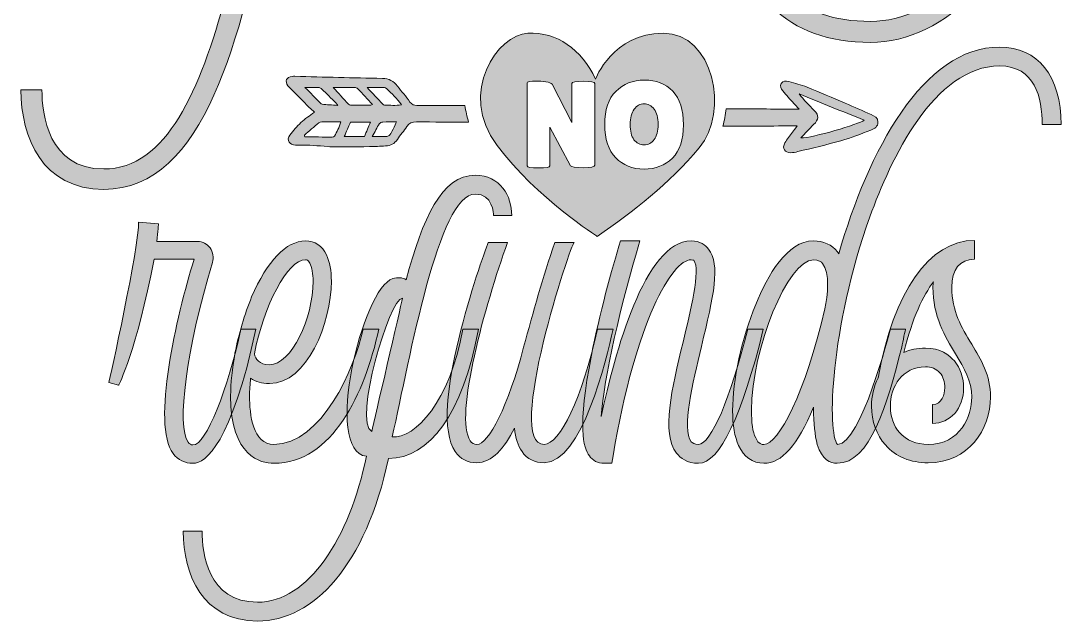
# Model space of a CAD drawing. Header units: inches. Extents: x 146 to 939, y -958 to -114.
# Drawn here: x 146 to 939, y -958 to -503 of the extents above; entities that cross this region are included whole.
import ezdxf

# ---------------------------------------------------------------- set-up
doc = ezdxf.new("R2010")
doc.units = ezdxf.units.IN
doc.header["$MEASUREMENT"] = 0
doc.layers.add('Layer 1', color=7, linetype='Continuous')

# ---------------------------------------------------------------- blocks, each defined once
blk = doc.blocks.new('block 3')
at = {"layer": 'Layer 1', "true_color": 0xfd2b7b}
h = blk.add_hatch(color=230, dxfattribs=at)
h.dxf.hatch_style = 2
edge = h.paths.add_edge_path()
edge.add_spline(control_points=[(715.32, -493.1), (700.31, -477.63), (692.58, -456.26), (692.58, -431.25), (692.58, -373.49), (737.6, -308.92), (798.09, -308.92), (819.46, -308.92), (837.2, -315.74), (849.02, -328.93), (859.48, -340.75), (864.94, -356.21), (864.94, -374.86), (864.94, -418.52), (831.28, -465.81), (780.81, -465.81), (780.81, -465.81), (780.81, -449.9), (780.81, -449.9), (821.74, -449.9), (849.02, -411.24), (849.02, -374.86), (849.02, -360.31), (844.93, -348.03), (837.2, -339.39), (828.1, -329.84), (814.91, -324.83), (798.09, -324.83), (746.7, -324.83), (708.5, -381.22), (708.5, -431.25), (708.5, -445.8), (711.68, -466.26), (726.69, -481.73), (740.79, -496.28), (761.71, -503.56), (789.45, -503.56), (838.11, -503.56), (890.4, -454.9), (890.4, -376.22), (890.4, -343.93), (874.03, -313.92), (858.12, -285.27), (843.56, -258.44), (829.47, -233.43), (829.47, -207.96), (829.47, -164.76), (858.12, -145.2), (884.49, -145.2), (906.32, -145.2), (924.51, -158.85), (931.79, -179.76), (939.06, -201.59), (931.33, -224.33), (911.78, -238.88), (911.78, -238.88), (902.68, -226.15), (902.68, -226.15), (916.33, -215.69), (921.78, -200.23), (916.78, -184.77), (911.78, -170.21), (899.04, -161.12), (884.49, -161.12), (864.94, -161.12), (845.38, -175.67), (845.38, -207.96), (845.38, -229.33), (858.12, -252.53), (871.76, -277.54), (888.13, -306.64), (906.32, -339.84), (906.32, -376.22), (906.32, -464.45), (845.38, -519.47), (789.45, -519.47), (757.61, -519.47), (732.6, -510.38), (715.32, -493.1)], knot_values=[0, 0, 0, 0, 1, 1, 1, 2, 2, 2, 3, 3, 3, 4, 4, 4, 5, 5, 5, 6, 6, 6, 7, 7, 7, 8, 8, 8, 9, 9, 9, 10, 10, 10, 11, 11, 11, 12, 12, 12, 13, 13, 13, 14, 14, 14, 15, 15, 15, 16, 16, 16, 17, 17, 17, 18, 18, 18, 19, 19, 19, 20, 20, 20, 21, 21, 21, 22, 22, 22, 23, 23, 23, 24, 24, 24, 25, 25, 25, 26, 26, 26, 26], degree=3, periodic=1)
h = blk.add_hatch(color=230, dxfattribs=at)
h.dxf.hatch_style = 2
edge = h.paths.add_edge_path()
edge.add_spline(control_points=[(362.44, -310.28), (353.8, -335.75), (341.98, -375.77), (334.25, -410.79), (311.51, -514.02), (285.59, -630.89), (208.28, -630.89), (161.89, -630.89), (145.52, -591.78), (145.52, -555.4), (145.52, -555.4), (161.44, -555.4), (161.44, -555.4), (161.44, -573.59), (165.98, -615.43), (208.28, -615.43), (256.03, -615.43), (281.49, -555.4), (300.59, -484.46), (294.23, -491.73), (287.41, -496.28), (280.13, -496.28), (272.4, -496.28), (266.03, -493.1), (261.48, -486.73), (237.84, -453.53), (283.77, -324.83), (289.23, -310.28), (289.23, -310.28), (305.6, -310.28), (305.6, -310.28), (286.5, -362.12), (260.12, -457.63), (274.22, -478.09), (275.58, -479.91), (277.4, -480.82), (280.13, -480.82), (290.59, -480.82), (311.51, -441.71), (324.24, -383.5), (330.15, -356.67), (338.79, -330.29), (345.62, -310.28), (345.62, -310.28), (362.44, -310.28), (362.44, -310.28)], knot_values=[0, 0, 0, 0, 1, 1, 1, 2, 2, 2, 3, 3, 3, 4, 4, 4, 5, 5, 5, 6, 6, 6, 7, 7, 7, 8, 8, 8, 9, 9, 9, 10, 10, 10, 11, 11, 11, 12, 12, 12, 13, 13, 13, 14, 14, 14, 15, 15, 15, 15], degree=3, periodic=1)
at = {"layer": 'Layer 1', "lineweight": 0}
for points, knots in [([(715.32, -493.1), (700.31, -477.63), (692.58, -456.26), (692.58, -431.25), (692.58, -373.49), (737.6, -308.92), (798.09, -308.92), (819.46, -308.92), (837.2, -315.74), (849.02, -328.93), (859.48, -340.75), (864.94, -356.21), (864.94, -374.86), (864.94, -418.52), (831.28, -465.81), (780.81, -465.81), (780.81, -465.81), (780.81, -449.9), (780.81, -449.9), (821.74, -449.9), (849.02, -411.24), (849.02, -374.86), (849.02, -360.31), (844.93, -348.03), (837.2, -339.39), (828.1, -329.84), (814.91, -324.83), (798.09, -324.83), (746.7, -324.83), (708.5, -381.22), (708.5, -431.25), (708.5, -445.8), (711.68, -466.26), (726.69, -481.73), (740.79, -496.28), (761.71, -503.56), (789.45, -503.56), (838.11, -503.56), (890.4, -454.9), (890.4, -376.22), (890.4, -343.93), (874.03, -313.92), (858.12, -285.27), (843.56, -258.44), (829.47, -233.43), (829.47, -207.96), (829.47, -164.76), (858.12, -145.2), (884.49, -145.2), (906.32, -145.2), (924.51, -158.85), (931.79, -179.76), (939.06, -201.59), (931.33, -224.33), (911.78, -238.88), (911.78, -238.88), (902.68, -226.15), (902.68, -226.15), (916.33, -215.69), (921.78, -200.23), (916.78, -184.77), (911.78, -170.21), (899.04, -161.12), (884.49, -161.12), (864.94, -161.12), (845.38, -175.67), (845.38, -207.96), (845.38, -229.33), (858.12, -252.53), (871.76, -277.54), (888.13, -306.64), (906.32, -339.84), (906.32, -376.22), (906.32, -464.45), (845.38, -519.47), (789.45, -519.47), (757.61, -519.47), (732.6, -510.38), (715.32, -493.1)], [0, 0, 0, 0, 1, 1, 1, 2, 2, 2, 3, 3, 3, 4, 4, 4, 5, 5, 5, 6, 6, 6, 7, 7, 7, 8, 8, 8, 9, 9, 9, 10, 10, 10, 11, 11, 11, 12, 12, 12, 13, 13, 13, 14, 14, 14, 15, 15, 15, 16, 16, 16, 17, 17, 17, 18, 18, 18, 19, 19, 19, 20, 20, 20, 21, 21, 21, 22, 22, 22, 23, 23, 23, 24, 24, 24, 25, 25, 25, 26, 26, 26, 26]), ([(362.44, -310.28), (353.8, -335.75), (341.98, -375.77), (334.25, -410.79), (311.51, -514.02), (285.59, -630.89), (208.28, -630.89), (161.89, -630.89), (145.52, -591.78), (145.52, -555.4), (145.52, -555.4), (161.44, -555.4), (161.44, -555.4), (161.44, -573.59), (165.98, -615.43), (208.28, -615.43), (256.03, -615.43), (281.49, -555.4), (300.59, -484.46), (294.23, -491.73), (287.41, -496.28), (280.13, -496.28), (272.4, -496.28), (266.03, -493.1), (261.48, -486.73), (237.84, -453.53), (283.77, -324.83), (289.23, -310.28), (289.23, -310.28), (305.6, -310.28), (305.6, -310.28), (286.5, -362.12), (260.12, -457.63), (274.22, -478.09), (275.58, -479.91), (277.4, -480.82), (280.13, -480.82), (290.59, -480.82), (311.51, -441.71), (324.24, -383.5), (330.15, -356.67), (338.79, -330.29), (345.62, -310.28), (345.62, -310.28), (362.44, -310.28), (362.44, -310.28)], [0, 0, 0, 0, 1, 1, 1, 2, 2, 2, 3, 3, 3, 4, 4, 4, 5, 5, 5, 6, 6, 6, 7, 7, 7, 8, 8, 8, 9, 9, 9, 10, 10, 10, 11, 11, 11, 12, 12, 12, 13, 13, 13, 14, 14, 14, 15, 15, 15, 15])]:
    blk.add_open_spline(points, degree=3, knots=knots, dxfattribs=at)
blk = doc.blocks.new('block 4')
at = {"layer": 'Layer 1', "true_color": 0xffffff}
h = blk.add_hatch(color=7, dxfattribs=at)
h.dxf.hatch_style = 2
edge = h.paths.add_edge_path()
edge.add_spline(control_points=[(933.8, -581.81), (933.8, -581.81), (919.51, -581.81), (919.51, -581.81), (919.51, -561.4), (913.8, -537.33), (887.27, -537.33), (837.48, -537.33), (804.42, -608.75), (788.91, -651.6), (758.71, -736.49), (756.26, -815.26), (764.42, -824.24), (781.97, -824.24), (803.61, -739.76), (804.42, -736.9), (804.42, -736.9), (815.85, -736.9), (815.85, -736.9), (815.85, -736.9), (813.81, -746.69), (812.99, -750.37), (801.97, -794.85), (788.91, -838.52), (764.02, -838.52), (759.12, -838.52), (752.59, -836.08), (748.91, -824.24), (747.28, -817.3), (746.06, -808.32), (746.06, -796.89), (746.06, -796.49), (746.06, -796.49), (746.06, -796.08), (734.22, -825.06), (721.98, -838.52), (708.51, -838.52), (699.94, -838.52), (693.41, -833.63), (689.33, -825.06), (686.47, -818.53), (684.84, -809.96), (684.84, -798.53), (684.84, -775.67), (691.78, -743.84), (702.39, -718.13), (711.37, -696.09), (726.06, -669.97), (746.06, -669.97), (753.81, -669.97), (759.94, -672.82), (764.42, -678.13), (764.83, -678.94), (764.83, -679.35), (765.24, -679.76), (787.69, -602.22), (828.91, -523.04), (887.27, -523.04), (916.25, -523.04), (933.8, -545.08), (933.8, -581.81)], knot_values=[0, 0, 0, 0, 1, 1, 1, 2, 2, 2, 3, 3, 3, 4, 4, 4, 5, 5, 5, 6, 6, 6, 7, 7, 7, 8, 8, 8, 9, 9, 9, 10, 10, 10, 11, 11, 11, 12, 12, 12, 13, 13, 13, 14, 14, 14, 15, 15, 15, 16, 16, 16, 17, 17, 17, 18, 18, 18, 19, 19, 19, 20, 20, 20, 20], degree=3, periodic=1)
edge = h.paths.add_edge_path()
edge.add_spline(control_points=[(754.63, -721.39), (757.08, -711.6), (758.71, -694.05), (753, -687.11), (752.18, -685.88), (750.14, -684.25), (746.06, -684.25), (726.88, -684.25), (699.13, -751.59), (699.13, -798.53), (699.13, -807.5), (699.94, -814.85), (702.39, -819.34), (704.43, -824.24), (707.29, -824.24), (708.51, -824.24), (719.53, -824.24), (740.34, -785.06), (754.63, -721.39)], knot_values=[0, 0, 0, 0, 1, 1, 1, 2, 2, 2, 3, 3, 3, 4, 4, 4, 5, 5, 5, 6, 6, 6, 6], degree=3, periodic=1)
h = blk.add_hatch(color=7, dxfattribs=at)
h.dxf.hatch_style = 2
edge = h.paths.add_edge_path()
edge.add_spline(control_points=[(517.5, -650.78), (517.5, -650.78), (503.62, -650.78), (503.62, -650.78), (503.62, -649.15), (503.21, -634.46), (489.75, -634.46), (461.99, -634.46), (440.36, -758.12), (426.89, -818.53), (444.03, -820.16), (470.97, -791.18), (480.36, -736.9), (480.36, -736.9), (492.19, -736.9), (492.19, -736.9), (480.36, -801.38), (455.05, -834.85), (424.04, -834.85), (406.9, -915.66), (367.31, -958.1), (324.86, -958.1), (283.23, -958.1), (268.54, -923.01), (268.54, -889.95), (268.54, -889.95), (282.82, -889.95), (282.82, -889.95), (282.82, -906.27), (286.91, -943.82), (324.86, -943.82), (363.22, -943.82), (394.65, -895.25), (407.3, -833.22), (374.24, -829.14), (404.45, -705.47), (427.3, -698.54), (430.97, -697.31), (434.65, -697.72), (437.51, -699.35), (449.75, -653.23), (464.44, -620.17), (489.75, -620.17), (508.93, -620.17), (517.5, -636.09), (517.5, -650.78)], knot_values=[0, 0, 0, 0, 1, 1, 1, 2, 2, 2, 3, 3, 3, 4, 4, 4, 5, 5, 5, 6, 6, 6, 7, 7, 7, 8, 8, 8, 9, 9, 9, 10, 10, 10, 11, 11, 11, 12, 12, 12, 13, 13, 13, 14, 14, 14, 15, 15, 15, 15], degree=3, periodic=1)
edge = h.paths.add_edge_path()
edge.add_spline(control_points=[(411.39, -814.44), (413.42, -804.65), (433.02, -722.21), (434.65, -713.23), (424.85, -713.23), (397.1, -807.1), (411.39, -814.44)], knot_values=[0, 0, 0, 0, 1, 1, 1, 2, 2, 2, 2], degree=3, periodic=1)
h = blk.add_hatch(color=7, dxfattribs=at)
h.dxf.hatch_style = 2
edge = h.paths.add_edge_path()
edge.add_spline(control_points=[(260.78, -831.18), (244.46, -808.73), (263.23, -727.92), (276.7, -683.84), (276.7, -683.84), (246.49, -683.84), (246.49, -683.84), (233.03, -753.22), (219.56, -779.34), (219.56, -779.34), (219.56, -779.34), (212.21, -777.3), (212.21, -777.3), (212.21, -777.3), (235.48, -672.42), (234.66, -655.68), (234.66, -655.68), (249.76, -656.91), (249.76, -656.91), (249.76, -656.91), (249.35, -662.62), (248.54, -670.37), (248.54, -670.37), (279.55, -670.37), (279.55, -670.37), (283.23, -670.37), (286.49, -672.42), (288.94, -675.27), (290.98, -678.54), (291.8, -682.62), (290.57, -686.29), (270.98, -752), (263.23, -810.36), (272.21, -822.61), (273.43, -823.83), (274.25, -824.65), (275.88, -824.65), (286.08, -824.65), (302.41, -781.79), (312.2, -736.9), (312.2, -736.9), (323.63, -736.9), (323.63, -736.9), (304.86, -823.42), (285.68, -838.52), (275.88, -838.52), (269.76, -838.52), (264.45, -836.08), (260.78, -831.18)], knot_values=[0, 0, 0, 0, 1, 1, 1, 2, 2, 2, 3, 3, 3, 4, 4, 4, 5, 5, 5, 6, 6, 6, 7, 7, 7, 8, 8, 8, 9, 9, 9, 10, 10, 10, 11, 11, 11, 12, 12, 12, 13, 13, 13, 14, 14, 14, 15, 15, 15, 16, 16, 16, 16], degree=3, periodic=1)
h = blk.add_hatch(color=7, dxfattribs=at)
h.dxf.hatch_style = 2
edge = h.paths.add_edge_path()
edge.add_spline(control_points=[(304.45, -787.51), (304.45, -777.71), (305.68, -766.69), (307.72, -755.26), (307.72, -755.26), (307.72, -755.26), (307.72, -754.86), (310.57, -740.57), (315.06, -725.47), (320.37, -712.41), (332.2, -685.07), (346.49, -669.97), (361.18, -669.97), (368.12, -669.97), (373.83, -673.64), (377.1, -680.58), (379.55, -685.88), (380.77, -692.41), (380.77, -700.58), (380.77, -732), (362.41, -778.12), (333.84, -778.12), (328.12, -778.12), (323.23, -776.49), (319.55, -774.04), (319.15, -778.53), (318.74, -783.02), (318.74, -787.51), (318.74, -801.38), (321.19, -824.24), (337.1, -824.24), (373.43, -824.24), (398.32, -766.69), (404.85, -736.9), (404.85, -736.9), (416.69, -736.9), (416.69, -736.9), (406.08, -785.47), (381.59, -838.52), (337.1, -838.52), (327.31, -838.52), (304.45, -833.63), (304.45, -787.51)], knot_values=[0, 0, 0, 0, 1, 1, 1, 2, 2, 2, 3, 3, 3, 4, 4, 4, 5, 5, 5, 6, 6, 6, 7, 7, 7, 8, 8, 8, 9, 9, 9, 10, 10, 10, 11, 11, 11, 12, 12, 12, 13, 13, 13, 14, 14, 14, 14], degree=3, periodic=1)
edge = h.paths.add_edge_path()
edge.add_spline(control_points=[(333.84, -763.84), (350.57, -763.84), (366.9, -728.33), (366.9, -700.58), (366.9, -694.86), (366.08, -689.97), (364.45, -686.7), (363.22, -684.25), (362, -684.25), (361.18, -684.25), (347.31, -684.25), (329.76, -718.94), (322.41, -755.67), (323.23, -759.35), (326.08, -763.84), (333.84, -763.84)], knot_values=[0, 0, 0, 0, 1, 1, 1, 2, 2, 2, 3, 3, 3, 4, 4, 4, 5, 5, 5, 5], degree=3, periodic=1)
h = blk.add_hatch(color=7, dxfattribs=at)
h.dxf.hatch_style = 2
edge = h.paths.add_edge_path()
edge.add_spline(control_points=[(594.23, -736.9), (589.33, -759.76), (570.56, -838.12), (541.99, -838.12), (535.05, -838.12), (528.93, -835.26), (525.26, -829.54), (521.99, -825.46), (520.36, -819.34), (519.54, -812), (511.79, -827.1), (502.4, -838.12), (490.97, -838.12), (484.04, -838.12), (478.32, -835.26), (474.65, -829.54), (453.42, -799.75), (494.65, -684.25), (499.54, -671.19), (499.54, -671.19), (514.24, -671.19), (514.24, -671.19), (497.5, -717.72), (473.42, -803.42), (486.07, -821.38), (487.3, -823.42), (488.93, -824.24), (490.97, -824.24), (499.95, -824.24), (515.05, -794.85), (526.48, -750.37), (533.83, -723.84), (540.76, -697.72), (550.15, -671.19), (550.15, -671.19), (564.85, -671.19), (564.85, -671.19), (562.81, -669.56), (511.79, -824.24), (541.99, -824.24), (553.83, -824.24), (570.97, -789.14), (582.39, -736.9), (582.39, -736.9), (594.23, -736.9), (594.23, -736.9)], knot_values=[0, 0, 0, 0, 1, 1, 1, 2, 2, 2, 3, 3, 3, 4, 4, 4, 5, 5, 5, 6, 6, 6, 7, 7, 7, 8, 8, 8, 9, 9, 9, 10, 10, 10, 11, 11, 11, 12, 12, 12, 13, 13, 13, 14, 14, 14, 15, 15, 15, 15], degree=3, periodic=1)
h = blk.add_hatch(color=7, dxfattribs=at)
h.dxf.hatch_style = 2
edge = h.paths.add_edge_path()
edge.add_spline(control_points=[(642.39, -830.77), (630.56, -815.67), (638.72, -782.2), (647.29, -746.69), (653, -723.43), (660.76, -691.6), (655.45, -684.66), (655.04, -684.66), (654.63, -684.25), (653.41, -684.25), (639.13, -684.25), (611.37, -730.37), (594.23, -832.81), (594.23, -832.81), (593.42, -838.52), (593.42, -838.52), (593.42, -838.52), (587.29, -838.52), (587.29, -838.52), (582.8, -838.52), (578.72, -836.48), (576.27, -832.81), (571.79, -826.69), (566.89, -812), (577.91, -756.49), (583.62, -726.7), (593.42, -690.78), (599.95, -669.97), (599.95, -669.97), (614.64, -669.97), (614.64, -669.97), (599.95, -717.72), (587.29, -774.86), (585.25, -803.02), (595.46, -755.26), (618.31, -669.97), (653.41, -669.97), (660.35, -669.97), (664.43, -673.23), (666.47, -676.09), (675.86, -687.92), (670.55, -711.6), (661.16, -749.96), (654.63, -777.71), (646.06, -812.4), (653.41, -822.2), (654.23, -823.01), (655.86, -824.24), (659.12, -824.24), (668.1, -824.24), (683.61, -789.14), (696.26, -736.9), (696.26, -736.9), (708.1, -736.9), (708.1, -736.9), (692.18, -802.2), (675.04, -838.52), (659.12, -838.52), (650.15, -838.52), (645.25, -834.44), (642.39, -830.77)], knot_values=[0, 0, 0, 0, 1, 1, 1, 2, 2, 2, 3, 3, 3, 4, 4, 4, 5, 5, 5, 6, 6, 6, 7, 7, 7, 8, 8, 8, 9, 9, 9, 10, 10, 10, 11, 11, 11, 12, 12, 12, 13, 13, 13, 14, 14, 14, 15, 15, 15, 16, 16, 16, 17, 17, 17, 18, 18, 18, 19, 19, 19, 20, 20, 20, 20], degree=3, periodic=1)
h = blk.add_hatch(color=7, dxfattribs=at)
h.dxf.hatch_style = 2
edge = h.paths.add_edge_path()
edge.add_spline(control_points=[(880.34, -788.32), (880.34, -812.81), (863.61, -838.12), (832.99, -838.12), (819.53, -838.12), (808.51, -833.63), (800.75, -824.65), (793.81, -816.89), (790.14, -806.69), (790.14, -795.26), (790.14, -787.92), (791.77, -780.57), (795.04, -773.63), (795.04, -773.63), (795.04, -774.04), (795.04, -774.04), (806.87, -708.33), (833.81, -669.56), (868.09, -669.56), (868.09, -669.56), (868.09, -683.84), (868.09, -683.84), (857.07, -683.84), (850.95, -691.6), (850.95, -705.06), (850.95, -723.43), (858.3, -735.27), (866.05, -748.33), (872.99, -759.76), (880.34, -772), (880.34, -788.32)], knot_values=[0, 0, 0, 0, 1, 1, 1, 2, 2, 2, 3, 3, 3, 4, 4, 4, 5, 5, 5, 6, 6, 6, 7, 7, 7, 8, 8, 8, 9, 9, 9, 10, 10, 10, 10], degree=3, periodic=1)
edge = h.paths.add_edge_path()
edge.add_spline(control_points=[(866.05, -788.32), (866.05, -776.08), (860.34, -766.69), (853.81, -755.67), (845.65, -742.21), (836.67, -727.1), (836.67, -705.06), (836.67, -703.43), (836.67, -702.21), (837.08, -700.98), (829.32, -711.19), (821.16, -727.92), (814.63, -754.45), (819.12, -752.41), (824.83, -751.18), (830.95, -751.18), (842.38, -751.18), (848.91, -756.49), (852.99, -760.98), (857.48, -766.29), (859.93, -773.63), (859.93, -781.38), (859.93, -796.89), (849.73, -808.32), (836.26, -808.32), (836.26, -808.32), (836.26, -794.04), (836.26, -794.04), (843.61, -794.04), (845.65, -785.88), (845.65, -781.38), (845.65, -776.9), (844.42, -772.81), (841.97, -769.96), (839.12, -766.69), (835.44, -765.47), (830.95, -765.47), (813.41, -765.47), (804.43, -780.16), (804.43, -795.26), (804.43, -803.02), (806.87, -810.36), (811.36, -815.26), (816.67, -820.97), (824.02, -824.24), (832.99, -824.24), (857.48, -824.24), (866.05, -802.61), (866.05, -788.32)], knot_values=[0, 0, 0, 0, 1, 1, 1, 2, 2, 2, 3, 3, 3, 4, 4, 4, 5, 5, 5, 6, 6, 6, 7, 7, 7, 8, 8, 8, 9, 9, 9, 10, 10, 10, 11, 11, 11, 12, 12, 12, 13, 13, 13, 14, 14, 14, 15, 15, 15, 16, 16, 16, 16], degree=3, periodic=1)
at = {"layer": 'Layer 1', "lineweight": 0}
for points, knots in [([(933.8, -581.81), (933.8, -581.81), (919.51, -581.81), (919.51, -581.81), (919.51, -561.4), (913.8, -537.33), (887.27, -537.33), (837.48, -537.33), (804.42, -608.75), (788.91, -651.6), (758.71, -736.49), (756.26, -815.26), (764.42, -824.24), (781.97, -824.24), (803.61, -739.76), (804.42, -736.9), (804.42, -736.9), (815.85, -736.9), (815.85, -736.9), (815.85, -736.9), (813.81, -746.69), (812.99, -750.37), (801.97, -794.85), (788.91, -838.52), (764.02, -838.52), (759.12, -838.52), (752.59, -836.08), (748.91, -824.24), (747.28, -817.3), (746.06, -808.32), (746.06, -796.89), (746.06, -796.49), (746.06, -796.49), (746.06, -796.08), (734.22, -825.06), (721.98, -838.52), (708.51, -838.52), (699.94, -838.52), (693.41, -833.63), (689.33, -825.06), (686.47, -818.53), (684.84, -809.96), (684.84, -798.53), (684.84, -775.67), (691.78, -743.84), (702.39, -718.13), (711.37, -696.09), (726.06, -669.97), (746.06, -669.97), (753.81, -669.97), (759.94, -672.82), (764.42, -678.13), (764.83, -678.94), (764.83, -679.35), (765.24, -679.76), (787.69, -602.22), (828.91, -523.04), (887.27, -523.04), (916.25, -523.04), (933.8, -545.08), (933.8, -581.81)], [0, 0, 0, 0, 1, 1, 1, 2, 2, 2, 3, 3, 3, 4, 4, 4, 5, 5, 5, 6, 6, 6, 7, 7, 7, 8, 8, 8, 9, 9, 9, 10, 10, 10, 11, 11, 11, 12, 12, 12, 13, 13, 13, 14, 14, 14, 15, 15, 15, 16, 16, 16, 17, 17, 17, 18, 18, 18, 19, 19, 19, 20, 20, 20, 20]), ([(517.5, -650.78), (517.5, -650.78), (503.62, -650.78), (503.62, -650.78), (503.62, -649.15), (503.21, -634.46), (489.75, -634.46), (461.99, -634.46), (440.36, -758.12), (426.89, -818.53), (444.03, -820.16), (470.97, -791.18), (480.36, -736.9), (480.36, -736.9), (492.19, -736.9), (492.19, -736.9), (480.36, -801.38), (455.05, -834.85), (424.04, -834.85), (406.9, -915.66), (367.31, -958.1), (324.86, -958.1), (283.23, -958.1), (268.54, -923.01), (268.54, -889.95), (268.54, -889.95), (282.82, -889.95), (282.82, -889.95), (282.82, -906.27), (286.91, -943.82), (324.86, -943.82), (363.22, -943.82), (394.65, -895.25), (407.3, -833.22), (374.24, -829.14), (404.45, -705.47), (427.3, -698.54), (430.97, -697.31), (434.65, -697.72), (437.51, -699.35), (449.75, -653.23), (464.44, -620.17), (489.75, -620.17), (508.93, -620.17), (517.5, -636.09), (517.5, -650.78)], [0, 0, 0, 0, 1, 1, 1, 2, 2, 2, 3, 3, 3, 4, 4, 4, 5, 5, 5, 6, 6, 6, 7, 7, 7, 8, 8, 8, 9, 9, 9, 10, 10, 10, 11, 11, 11, 12, 12, 12, 13, 13, 13, 14, 14, 14, 15, 15, 15, 15]), ([(260.78, -831.18), (244.46, -808.73), (263.23, -727.92), (276.7, -683.84), (276.7, -683.84), (246.49, -683.84), (246.49, -683.84), (233.03, -753.22), (219.56, -779.34), (219.56, -779.34), (219.56, -779.34), (212.21, -777.3), (212.21, -777.3), (212.21, -777.3), (235.48, -672.42), (234.66, -655.68), (234.66, -655.68), (249.76, -656.91), (249.76, -656.91), (249.76, -656.91), (249.35, -662.62), (248.54, -670.37), (248.54, -670.37), (279.55, -670.37), (279.55, -670.37), (283.23, -670.37), (286.49, -672.42), (288.94, -675.27), (290.98, -678.54), (291.8, -682.62), (290.57, -686.29), (270.98, -752), (263.23, -810.36), (272.21, -822.61), (273.43, -823.83), (274.25, -824.65), (275.88, -824.65), (286.08, -824.65), (302.41, -781.79), (312.2, -736.9), (312.2, -736.9), (323.63, -736.9), (323.63, -736.9), (304.86, -823.42), (285.68, -838.52), (275.88, -838.52), (269.76, -838.52), (264.45, -836.08), (260.78, -831.18)], [0, 0, 0, 0, 1, 1, 1, 2, 2, 2, 3, 3, 3, 4, 4, 4, 5, 5, 5, 6, 6, 6, 7, 7, 7, 8, 8, 8, 9, 9, 9, 10, 10, 10, 11, 11, 11, 12, 12, 12, 13, 13, 13, 14, 14, 14, 15, 15, 15, 16, 16, 16, 16]), ([(304.45, -787.51), (304.45, -777.71), (305.68, -766.69), (307.72, -755.26), (307.72, -755.26), (307.72, -755.26), (307.72, -754.86), (310.57, -740.57), (315.06, -725.47), (320.37, -712.41), (332.2, -685.07), (346.49, -669.97), (361.18, -669.97), (368.12, -669.97), (373.83, -673.64), (377.1, -680.58), (379.55, -685.88), (380.77, -692.41), (380.77, -700.58), (380.77, -732), (362.41, -778.12), (333.84, -778.12), (328.12, -778.12), (323.23, -776.49), (319.55, -774.04), (319.15, -778.53), (318.74, -783.02), (318.74, -787.51), (318.74, -801.38), (321.19, -824.24), (337.1, -824.24), (373.43, -824.24), (398.32, -766.69), (404.85, -736.9), (404.85, -736.9), (416.69, -736.9), (416.69, -736.9), (406.08, -785.47), (381.59, -838.52), (337.1, -838.52), (327.31, -838.52), (304.45, -833.63), (304.45, -787.51)], [0, 0, 0, 0, 1, 1, 1, 2, 2, 2, 3, 3, 3, 4, 4, 4, 5, 5, 5, 6, 6, 6, 7, 7, 7, 8, 8, 8, 9, 9, 9, 10, 10, 10, 11, 11, 11, 12, 12, 12, 13, 13, 13, 14, 14, 14, 14]), ([(594.23, -736.9), (589.33, -759.76), (570.56, -838.12), (541.99, -838.12), (535.05, -838.12), (528.93, -835.26), (525.26, -829.54), (521.99, -825.46), (520.36, -819.34), (519.54, -812), (511.79, -827.1), (502.4, -838.12), (490.97, -838.12), (484.04, -838.12), (478.32, -835.26), (474.65, -829.54), (453.42, -799.75), (494.65, -684.25), (499.54, -671.19), (499.54, -671.19), (514.24, -671.19), (514.24, -671.19), (497.5, -717.72), (473.42, -803.42), (486.07, -821.38), (487.3, -823.42), (488.93, -824.24), (490.97, -824.24), (499.95, -824.24), (515.05, -794.85), (526.48, -750.37), (533.83, -723.84), (540.76, -697.72), (550.15, -671.19), (550.15, -671.19), (564.85, -671.19), (564.85, -671.19), (562.81, -669.56), (511.79, -824.24), (541.99, -824.24), (553.83, -824.24), (570.97, -789.14), (582.39, -736.9), (582.39, -736.9), (594.23, -736.9), (594.23, -736.9)], [0, 0, 0, 0, 1, 1, 1, 2, 2, 2, 3, 3, 3, 4, 4, 4, 5, 5, 5, 6, 6, 6, 7, 7, 7, 8, 8, 8, 9, 9, 9, 10, 10, 10, 11, 11, 11, 12, 12, 12, 13, 13, 13, 14, 14, 14, 15, 15, 15, 15]), ([(642.39, -830.77), (630.56, -815.67), (638.72, -782.2), (647.29, -746.69), (653, -723.43), (660.76, -691.6), (655.45, -684.66), (655.04, -684.66), (654.63, -684.25), (653.41, -684.25), (639.13, -684.25), (611.37, -730.37), (594.23, -832.81), (594.23, -832.81), (593.42, -838.52), (593.42, -838.52), (593.42, -838.52), (587.29, -838.52), (587.29, -838.52), (582.8, -838.52), (578.72, -836.48), (576.27, -832.81), (571.79, -826.69), (566.89, -812), (577.91, -756.49), (583.62, -726.7), (593.42, -690.78), (599.95, -669.97), (599.95, -669.97), (614.64, -669.97), (614.64, -669.97), (599.95, -717.72), (587.29, -774.86), (585.25, -803.02), (595.46, -755.26), (618.31, -669.97), (653.41, -669.97), (660.35, -669.97), (664.43, -673.23), (666.47, -676.09), (675.86, -687.92), (670.55, -711.6), (661.16, -749.96), (654.63, -777.71), (646.06, -812.4), (653.41, -822.2), (654.23, -823.01), (655.86, -824.24), (659.12, -824.24), (668.1, -824.24), (683.61, -789.14), (696.26, -736.9), (696.26, -736.9), (708.1, -736.9), (708.1, -736.9), (692.18, -802.2), (675.04, -838.52), (659.12, -838.52), (650.15, -838.52), (645.25, -834.44), (642.39, -830.77)], [0, 0, 0, 0, 1, 1, 1, 2, 2, 2, 3, 3, 3, 4, 4, 4, 5, 5, 5, 6, 6, 6, 7, 7, 7, 8, 8, 8, 9, 9, 9, 10, 10, 10, 11, 11, 11, 12, 12, 12, 13, 13, 13, 14, 14, 14, 15, 15, 15, 16, 16, 16, 17, 17, 17, 18, 18, 18, 19, 19, 19, 20, 20, 20, 20]), ([(880.34, -788.32), (880.34, -812.81), (863.61, -838.12), (832.99, -838.12), (819.53, -838.12), (808.51, -833.63), (800.75, -824.65), (793.81, -816.89), (790.14, -806.69), (790.14, -795.26), (790.14, -787.92), (791.77, -780.57), (795.04, -773.63), (795.04, -773.63), (795.04, -774.04), (795.04, -774.04), (806.87, -708.33), (833.81, -669.56), (868.09, -669.56), (868.09, -669.56), (868.09, -683.84), (868.09, -683.84), (857.07, -683.84), (850.95, -691.6), (850.95, -705.06), (850.95, -723.43), (858.3, -735.27), (866.05, -748.33), (872.99, -759.76), (880.34, -772), (880.34, -788.32)], [0, 0, 0, 0, 1, 1, 1, 2, 2, 2, 3, 3, 3, 4, 4, 4, 5, 5, 5, 6, 6, 6, 7, 7, 7, 8, 8, 8, 9, 9, 9, 10, 10, 10, 10]), ([(333.84, -763.84), (350.57, -763.84), (366.9, -728.33), (366.9, -700.58), (366.9, -694.86), (366.08, -689.97), (364.45, -686.7), (363.22, -684.25), (362, -684.25), (361.18, -684.25), (347.31, -684.25), (329.76, -718.94), (322.41, -755.67), (323.23, -759.35), (326.08, -763.84), (333.84, -763.84)], [0, 0, 0, 0, 1, 1, 1, 2, 2, 2, 3, 3, 3, 4, 4, 4, 5, 5, 5, 5]), ([(754.63, -721.39), (757.08, -711.6), (758.71, -694.05), (753, -687.11), (752.18, -685.88), (750.14, -684.25), (746.06, -684.25), (726.88, -684.25), (699.13, -751.59), (699.13, -798.53), (699.13, -807.5), (699.94, -814.85), (702.39, -819.34), (704.43, -824.24), (707.29, -824.24), (708.51, -824.24), (719.53, -824.24), (740.34, -785.06), (754.63, -721.39)], [0, 0, 0, 0, 1, 1, 1, 2, 2, 2, 3, 3, 3, 4, 4, 4, 5, 5, 5, 6, 6, 6, 6]), ([(866.05, -788.32), (866.05, -776.08), (860.34, -766.69), (853.81, -755.67), (845.65, -742.21), (836.67, -727.1), (836.67, -705.06), (836.67, -703.43), (836.67, -702.21), (837.08, -700.98), (829.32, -711.19), (821.16, -727.92), (814.63, -754.45), (819.12, -752.41), (824.83, -751.18), (830.95, -751.18), (842.38, -751.18), (848.91, -756.49), (852.99, -760.98), (857.48, -766.29), (859.93, -773.63), (859.93, -781.38), (859.93, -796.89), (849.73, -808.32), (836.26, -808.32), (836.26, -808.32), (836.26, -794.04), (836.26, -794.04), (843.61, -794.04), (845.65, -785.88), (845.65, -781.38), (845.65, -776.9), (844.42, -772.81), (841.97, -769.96), (839.12, -766.69), (835.44, -765.47), (830.95, -765.47), (813.41, -765.47), (804.43, -780.16), (804.43, -795.26), (804.43, -803.02), (806.87, -810.36), (811.36, -815.26), (816.67, -820.97), (824.02, -824.24), (832.99, -824.24), (857.48, -824.24), (866.05, -802.61), (866.05, -788.32)], [0, 0, 0, 0, 1, 1, 1, 2, 2, 2, 3, 3, 3, 4, 4, 4, 5, 5, 5, 6, 6, 6, 7, 7, 7, 8, 8, 8, 9, 9, 9, 10, 10, 10, 11, 11, 11, 12, 12, 12, 13, 13, 13, 14, 14, 14, 15, 15, 15, 16, 16, 16, 16]), ([(411.39, -814.44), (413.42, -804.65), (433.02, -722.21), (434.65, -713.23), (424.85, -713.23), (397.1, -807.1), (411.39, -814.44)], [0, 0, 0, 0, 1, 1, 1, 2, 2, 2, 2])]:
    blk.add_open_spline(points, degree=3, knots=knots, dxfattribs=at)
blk = doc.blocks.new('block 6')
at = {"layer": 'Layer 1', "true_color": 0xce0100}
h = blk.add_hatch(color=12, dxfattribs=at)
h.dxf.hatch_style = 2
edge = h.paths.add_edge_path()
edge.add_spline(control_points=[(632.13, -512.51), (593.98, -512.7), (580.95, -547.25), (580.95, -547.25), (570.06, -524.44), (551.93, -511.66), (529.65, -512.51), (507.37, -513.36), (475.96, -557.17), (506.36, -597.58), (536.76, -637.99), (582.27, -666.52), (582.27, -666.52), (610.22, -647.27), (636.1, -627.04), (659.51, -599.47), (682.93, -571.9), (670.27, -512.32), (632.13, -512.51)], knot_values=[0, 0, 0, 0, 1, 1, 1, 2, 2, 2, 3, 3, 3, 4, 4, 4, 5, 5, 5, 6, 6, 6, 6], degree=3, periodic=1)
edge = h.paths.add_edge_path()
edge.add_spline(control_points=[(580.46, -612.5), (580.46, -613.81), (577.52, -614.47), (571.64, -614.47), (565.76, -614.47), (562.57, -614), (562.07, -613.06), (562.07, -613.06), (546.41, -583.8), (546.41, -583.8), (546.41, -583.8), (546.41, -612.97), (546.41, -612.97), (546.41, -614.09), (543.51, -614.65), (537.73, -614.65), (531.95, -614.65), (529.05, -614.09), (529.05, -612.97), (529.05, -612.97), (529.05, -550.22), (529.05, -550.22), (529.05, -549.28), (531.52, -548.81), (536.46, -548.81), (538.4, -548.81), (540.67, -548.98), (543.26, -549.32), (545.86, -549.67), (547.44, -550.31), (548, -551.25), (548, -551.25), (563.01, -580.14), (563.01, -580.14), (563.01, -580.14), (563.01, -550.68), (563.01, -550.68), (563.01, -549.5), (565.92, -548.9), (571.73, -548.9), (577.55, -548.9), (580.46, -549.5), (580.46, -550.68), (580.46, -550.68), (580.46, -612.5), (580.46, -612.5)], knot_values=[0, 0, 0, 0, 1, 1, 1, 2, 2, 2, 3, 3, 3, 4, 4, 4, 5, 5, 5, 6, 6, 6, 7, 7, 7, 8, 8, 8, 9, 9, 9, 10, 10, 10, 11, 11, 11, 12, 12, 12, 13, 13, 13, 14, 14, 14, 15, 15, 15, 15], degree=3, periodic=1)
edge = h.paths.add_edge_path()
edge.add_spline(control_points=[(639.27, -607.2), (633.7, -612.73), (626.52, -615.5), (617.74, -615.5), (608.95, -615.5), (601.79, -612.62), (596.26, -606.87), (590.73, -601.12), (587.96, -592.72), (587.96, -581.69), (587.96, -570.65), (590.76, -562.29), (596.35, -556.59), (601.95, -550.9), (609.17, -548.06), (618.02, -548.06), (626.87, -548.06), (634.01, -550.86), (639.45, -556.45), (644.89, -562.05), (647.61, -570.52), (647.61, -581.87), (647.61, -593.22), (644.83, -601.66), (639.27, -607.2)], knot_values=[0, 0, 0, 0, 1, 1, 1, 2, 2, 2, 3, 3, 3, 4, 4, 4, 5, 5, 5, 6, 6, 6, 7, 7, 7, 8, 8, 8, 8], degree=3, periodic=1)
h = blk.add_hatch(color=12, dxfattribs=at)
h.dxf.hatch_style = 2
edge = h.paths.add_edge_path()
edge.add_spline(control_points=[(617.79, -566.07), (614.79, -566.07), (612.27, -567.44), (610.24, -570.19), (608.2, -572.95), (607.19, -576.81), (607.19, -581.78), (607.19, -586.75), (608.16, -590.56), (610.09, -593.22), (612.03, -595.88), (614.58, -597.21), (617.74, -597.21), (620.9, -597.21), (623.46, -595.86), (625.43, -593.17), (627.4, -590.49), (628.39, -586.64), (628.39, -581.64), (628.39, -576.63), (627.37, -572.79), (625.34, -570.1), (623.3, -567.41), (620.79, -566.07), (617.79, -566.07)], knot_values=[0, 0, 0, 0, 1, 1, 1, 2, 2, 2, 3, 3, 3, 4, 4, 4, 5, 5, 5, 6, 6, 6, 7, 7, 7, 8, 8, 8, 8], degree=3, periodic=1)
at = {"layer": 'Layer 1', "lineweight": 0}
for points, knots in [([(632.13, -512.51), (593.98, -512.7), (580.95, -547.25), (580.95, -547.25), (570.06, -524.44), (551.93, -511.66), (529.65, -512.51), (507.37, -513.36), (475.96, -557.17), (506.36, -597.58), (536.76, -637.99), (582.27, -666.52), (582.27, -666.52), (610.22, -647.27), (636.1, -627.04), (659.51, -599.47), (682.93, -571.9), (670.27, -512.32), (632.13, -512.51)], [0, 0, 0, 0, 1, 1, 1, 2, 2, 2, 3, 3, 3, 4, 4, 4, 5, 5, 5, 6, 6, 6, 6]), ([(580.46, -612.5), (580.46, -613.81), (577.52, -614.47), (571.64, -614.47), (565.76, -614.47), (562.57, -614), (562.07, -613.06), (562.07, -613.06), (546.41, -583.8), (546.41, -583.8), (546.41, -583.8), (546.41, -612.97), (546.41, -612.97), (546.41, -614.09), (543.51, -614.65), (537.73, -614.65), (531.95, -614.65), (529.05, -614.09), (529.05, -612.97), (529.05, -612.97), (529.05, -550.22), (529.05, -550.22), (529.05, -549.28), (531.52, -548.81), (536.46, -548.81), (538.4, -548.81), (540.67, -548.98), (543.26, -549.32), (545.86, -549.67), (547.44, -550.31), (548, -551.25), (548, -551.25), (563.01, -580.14), (563.01, -580.14), (563.01, -580.14), (563.01, -550.68), (563.01, -550.68), (563.01, -549.5), (565.92, -548.9), (571.73, -548.9), (577.55, -548.9), (580.46, -549.5), (580.46, -550.68), (580.46, -550.68), (580.46, -612.5), (580.46, -612.5)], [0, 0, 0, 0, 1, 1, 1, 2, 2, 2, 3, 3, 3, 4, 4, 4, 5, 5, 5, 6, 6, 6, 7, 7, 7, 8, 8, 8, 9, 9, 9, 10, 10, 10, 11, 11, 11, 12, 12, 12, 13, 13, 13, 14, 14, 14, 15, 15, 15, 15]), ([(639.27, -607.2), (633.7, -612.73), (626.52, -615.5), (617.74, -615.5), (608.95, -615.5), (601.79, -612.62), (596.26, -606.87), (590.73, -601.12), (587.96, -592.72), (587.96, -581.69), (587.96, -570.65), (590.76, -562.29), (596.35, -556.59), (601.95, -550.9), (609.17, -548.06), (618.02, -548.06), (626.87, -548.06), (634.01, -550.86), (639.45, -556.45), (644.89, -562.05), (647.61, -570.52), (647.61, -581.87), (647.61, -593.22), (644.83, -601.66), (639.27, -607.2)], [0, 0, 0, 0, 1, 1, 1, 2, 2, 2, 3, 3, 3, 4, 4, 4, 5, 5, 5, 6, 6, 6, 7, 7, 7, 8, 8, 8, 8]), ([(617.79, -566.07), (614.79, -566.07), (612.27, -567.44), (610.24, -570.19), (608.2, -572.95), (607.19, -576.81), (607.19, -581.78), (607.19, -586.75), (608.16, -590.56), (610.09, -593.22), (612.03, -595.88), (614.58, -597.21), (617.74, -597.21), (620.9, -597.21), (623.46, -595.86), (625.43, -593.17), (627.4, -590.49), (628.39, -586.64), (628.39, -581.64), (628.39, -576.63), (627.37, -572.79), (625.34, -570.1), (623.3, -567.41), (620.79, -566.07), (617.79, -566.07)], [0, 0, 0, 0, 1, 1, 1, 2, 2, 2, 3, 3, 3, 4, 4, 4, 5, 5, 5, 6, 6, 6, 7, 7, 7, 8, 8, 8, 8])]:
    blk.add_open_spline(points, degree=3, knots=knots, dxfattribs=at)
blk = doc.blocks.new('block 7')
at = {"layer": 'Layer 1', "true_color": 0xce0100}
h = blk.add_hatch(color=12, dxfattribs=at)
h.dxf.hatch_style = 2
edge = h.paths.add_edge_path()
edge.add_spline(control_points=[(481.99, -567.31), (469.86, -567.28), (457.73, -567.23), (445.61, -567.24), (443.29, -567.25), (441.77, -566.65), (440.36, -564.69), (437.36, -560.53), (434.01, -556.63), (430.86, -552.58), (427.95, -548.83), (424.41, -546.86), (419.42, -546.78), (397.31, -546.4), (375.21, -545.74), (353.11, -545.19), (352.45, -545.17), (351.79, -545.17), (351.13, -545.24), (346.63, -545.75), (345.25, -548.78), (347.88, -552.39), (348.42, -553.13), (349.03, -553.83), (349.68, -554.49), (354.42, -559.24), (359.16, -563.99), (363.94, -568.71), (365.18, -569.94), (366.54, -571.06), (367.88, -572.25), (364.25, -575.08), (360.73, -577.46), (357.67, -580.32), (354.61, -583.17), (351.76, -586.33), (349.29, -589.69), (346.48, -593.52), (349.04, -597.46), (353.6, -597.36), (360.82, -597.19), (368.08, -597.58), (375.28, -598.22), (386.73, -599.23), (398.17, -598.57), (409.61, -598.49), (413.68, -598.46), (417.76, -598.15), (421.84, -597.96), (425.61, -597.79), (428.6, -596.4), (430.77, -593.08), (433, -589.67), (435.77, -586.62), (437.98, -583.2), (439.79, -580.41), (442.04, -579.74), (445.23, -579.76), (458.42, -579.85), (471.6, -579.88), (484.79, -579.9), (483.59, -575.81), (482.65, -571.6), (481.99, -567.31)], knot_values=[0, 0, 0, 0, 1, 1, 1, 2, 2, 2, 3, 3, 3, 4, 4, 4, 5, 5, 5, 6, 6, 6, 7, 7, 7, 8, 8, 8, 9, 9, 9, 10, 10, 10, 11, 11, 11, 12, 12, 12, 13, 13, 13, 14, 14, 14, 15, 15, 15, 16, 16, 16, 17, 17, 17, 18, 18, 18, 19, 19, 19, 20, 20, 20, 21, 21, 21, 21], degree=3, periodic=1)
edge = h.paths.add_edge_path()
edge.add_spline(control_points=[(398.29, -553.63), (399.12, -553.64), (400.17, -553.99), (400.72, -554.56), (404.44, -558.43), (408.06, -562.4), (412.02, -566.67), (411.02, -566.87), (410.35, -567.12), (409.68, -567.13), (405.48, -567.17), (401.27, -567.2), (397.08, -567.11), (395.96, -567.09), (394.47, -566.98), (393.79, -566.28), (389.9, -562.27), (386.21, -558.06), (382.14, -553.59), (387.56, -553.59), (392.93, -553.55), (398.29, -553.63)], knot_values=[0, 0, 0, 0, 1, 1, 1, 2, 2, 2, 3, 3, 3, 4, 4, 4, 5, 5, 5, 6, 6, 6, 7, 7, 7, 7], degree=3, periodic=1)
edge = h.paths.add_edge_path()
edge.add_spline(control_points=[(360.77, -553.67), (364.89, -553.67), (368.25, -553.61), (371.6, -553.73), (372.27, -553.75), (373.01, -554.36), (373.55, -554.88), (377.14, -558.35), (380.68, -561.86), (384.22, -565.37), (384.56, -565.7), (384.78, -566.15), (385.6, -567.32), (381.13, -566.95), (377.41, -566.67), (373.71, -566.31), (373.25, -566.26), (372.78, -565.82), (372.42, -565.46), (368.73, -561.75), (365.05, -558.01), (360.77, -553.67)], knot_values=[0, 0, 0, 0, 1, 1, 1, 2, 2, 2, 3, 3, 3, 4, 4, 4, 5, 5, 5, 6, 6, 6, 7, 7, 7, 7], degree=3, periodic=1)
edge = h.paths.add_edge_path()
edge.add_spline(control_points=[(383.19, -590.57), (382.96, -591), (382.07, -591.3), (381.49, -591.3), (374.58, -591.23), (367.67, -591.1), (360.76, -590.98), (360.61, -590.6), (360.46, -590.21), (360.31, -589.83), (363.97, -586.66), (367.6, -583.47), (371.32, -580.37), (371.85, -579.93), (372.77, -579.8), (373.52, -579.79), (378.11, -579.74), (382.69, -579.76), (388.01, -579.76), (386.77, -584.03), (384.93, -587.29), (383.19, -590.57)], knot_values=[0, 0, 0, 0, 1, 1, 1, 2, 2, 2, 3, 3, 3, 4, 4, 4, 5, 5, 5, 6, 6, 6, 7, 7, 7, 7], degree=3, periodic=1)
edge = h.paths.add_edge_path()
edge.add_spline(control_points=[(405.84, -590.86), (405.84, -590.86), (390.52, -590.86), (390.52, -590.86), (392.16, -587.08), (393.71, -583.52), (395.28, -579.91), (395.28, -579.91), (410.42, -579.91), (410.42, -579.91), (408.86, -583.64), (407.42, -587.08), (405.84, -590.86)], knot_values=[0, 0, 0, 0, 1, 1, 1, 2, 2, 2, 3, 3, 3, 4, 4, 4, 4], degree=3, periodic=1)
edge = h.paths.add_edge_path()
edge.add_spline(control_points=[(424.5, -590.12), (424.01, -590.49), (423.35, -590.72), (422.74, -590.83), (421.97, -590.96), (421.17, -590.92), (420.39, -590.92), (417.78, -590.93), (415.17, -590.93), (411.77, -590.93), (413.78, -587.21), (415.35, -584.07), (417.18, -581.08), (417.6, -580.39), (418.88, -579.91), (419.78, -579.88), (423.18, -579.74), (426.59, -579.82), (430.03, -579.82), (429.63, -581.62), (425.51, -589.35), (424.5, -590.12)], knot_values=[0, 0, 0, 0, 1, 1, 1, 2, 2, 2, 3, 3, 3, 4, 4, 4, 5, 5, 5, 6, 6, 6, 7, 7, 7, 7], degree=3, periodic=1)
edge = h.paths.add_edge_path()
edge.add_spline(control_points=[(421.1, -567.04), (420.64, -567.03), (420.09, -566.68), (419.76, -566.32), (415.92, -562.27), (412.12, -558.18), (407.97, -553.72), (412.71, -553.72), (416.84, -553.69), (420.98, -553.76), (421.56, -553.77), (422.23, -554.21), (422.69, -554.63), (426.63, -558.26), (430.46, -562), (433.9, -566.79), (429.34, -567.47), (425.21, -567.13), (421.1, -567.04)], knot_values=[0, 0, 0, 0, 1, 1, 1, 2, 2, 2, 3, 3, 3, 4, 4, 4, 5, 5, 5, 6, 6, 6, 6], degree=3, periodic=1)
at = {"layer": 'Layer 1', "lineweight": 0}
for points, knots in [([(481.99, -567.31), (469.86, -567.28), (457.73, -567.23), (445.61, -567.24), (443.29, -567.25), (441.77, -566.65), (440.36, -564.69), (437.36, -560.53), (434.01, -556.63), (430.86, -552.58), (427.95, -548.83), (424.41, -546.86), (419.42, -546.78), (397.31, -546.4), (375.21, -545.74), (353.11, -545.19), (352.45, -545.17), (351.79, -545.17), (351.13, -545.24), (346.63, -545.75), (345.25, -548.78), (347.88, -552.39), (348.42, -553.13), (349.03, -553.83), (349.68, -554.49), (354.42, -559.24), (359.16, -563.99), (363.94, -568.71), (365.18, -569.94), (366.54, -571.06), (367.88, -572.25), (364.25, -575.08), (360.73, -577.46), (357.67, -580.32), (354.61, -583.17), (351.76, -586.33), (349.29, -589.69), (346.48, -593.52), (349.04, -597.46), (353.6, -597.36), (360.82, -597.19), (368.08, -597.58), (375.28, -598.22), (386.73, -599.23), (398.17, -598.57), (409.61, -598.49), (413.68, -598.46), (417.76, -598.15), (421.84, -597.96), (425.61, -597.79), (428.6, -596.4), (430.77, -593.08), (433, -589.67), (435.77, -586.62), (437.98, -583.2), (439.79, -580.41), (442.04, -579.74), (445.23, -579.76), (458.42, -579.85), (471.6, -579.88), (484.79, -579.9), (483.59, -575.81), (482.65, -571.6), (481.99, -567.31)], [0, 0, 0, 0, 1, 1, 1, 2, 2, 2, 3, 3, 3, 4, 4, 4, 5, 5, 5, 6, 6, 6, 7, 7, 7, 8, 8, 8, 9, 9, 9, 10, 10, 10, 11, 11, 11, 12, 12, 12, 13, 13, 13, 14, 14, 14, 15, 15, 15, 16, 16, 16, 17, 17, 17, 18, 18, 18, 19, 19, 19, 20, 20, 20, 21, 21, 21, 21]), ([(360.77, -553.67), (364.89, -553.67), (368.25, -553.61), (371.6, -553.73), (372.27, -553.75), (373.01, -554.36), (373.55, -554.88), (377.14, -558.35), (380.68, -561.86), (384.22, -565.37), (384.56, -565.7), (384.78, -566.15), (385.6, -567.32), (381.13, -566.95), (377.41, -566.67), (373.71, -566.31), (373.25, -566.26), (372.78, -565.82), (372.42, -565.46), (368.73, -561.75), (365.05, -558.01), (360.77, -553.67)], [0, 0, 0, 0, 1, 1, 1, 2, 2, 2, 3, 3, 3, 4, 4, 4, 5, 5, 5, 6, 6, 6, 7, 7, 7, 7]), ([(398.29, -553.63), (399.12, -553.64), (400.17, -553.99), (400.72, -554.56), (404.44, -558.43), (408.06, -562.4), (412.02, -566.67), (411.02, -566.87), (410.35, -567.12), (409.68, -567.13), (405.48, -567.17), (401.27, -567.2), (397.08, -567.11), (395.96, -567.09), (394.47, -566.98), (393.79, -566.28), (389.9, -562.27), (386.21, -558.06), (382.14, -553.59), (387.56, -553.59), (392.93, -553.55), (398.29, -553.63)], [0, 0, 0, 0, 1, 1, 1, 2, 2, 2, 3, 3, 3, 4, 4, 4, 5, 5, 5, 6, 6, 6, 7, 7, 7, 7]), ([(421.1, -567.04), (420.64, -567.03), (420.09, -566.68), (419.76, -566.32), (415.92, -562.27), (412.12, -558.18), (407.97, -553.72), (412.71, -553.72), (416.84, -553.69), (420.98, -553.76), (421.56, -553.77), (422.23, -554.21), (422.69, -554.63), (426.63, -558.26), (430.46, -562), (433.9, -566.79), (429.34, -567.47), (425.21, -567.13), (421.1, -567.04)], [0, 0, 0, 0, 1, 1, 1, 2, 2, 2, 3, 3, 3, 4, 4, 4, 5, 5, 5, 6, 6, 6, 6]), ([(383.19, -590.57), (382.96, -591), (382.07, -591.3), (381.49, -591.3), (374.58, -591.23), (367.67, -591.1), (360.76, -590.98), (360.61, -590.6), (360.46, -590.21), (360.31, -589.83), (363.97, -586.66), (367.6, -583.47), (371.32, -580.37), (371.85, -579.93), (372.77, -579.8), (373.52, -579.79), (378.11, -579.74), (382.69, -579.76), (388.01, -579.76), (386.77, -584.03), (384.93, -587.29), (383.19, -590.57)], [0, 0, 0, 0, 1, 1, 1, 2, 2, 2, 3, 3, 3, 4, 4, 4, 5, 5, 5, 6, 6, 6, 7, 7, 7, 7]), ([(405.84, -590.86), (405.84, -590.86), (390.52, -590.86), (390.52, -590.86), (392.16, -587.08), (393.71, -583.52), (395.28, -579.91), (395.28, -579.91), (410.42, -579.91), (410.42, -579.91), (408.86, -583.64), (407.42, -587.08), (405.84, -590.86)], [0, 0, 0, 0, 1, 1, 1, 2, 2, 2, 3, 3, 3, 4, 4, 4, 4]), ([(424.5, -590.12), (424.01, -590.49), (423.35, -590.72), (422.74, -590.83), (421.97, -590.96), (421.17, -590.92), (420.39, -590.92), (417.78, -590.93), (415.17, -590.93), (411.77, -590.93), (413.78, -587.21), (415.35, -584.07), (417.18, -581.08), (417.6, -580.39), (418.88, -579.91), (419.78, -579.88), (423.18, -579.74), (426.59, -579.82), (430.03, -579.82), (429.63, -581.62), (425.51, -589.35), (424.5, -590.12)], [0, 0, 0, 0, 1, 1, 1, 2, 2, 2, 3, 3, 3, 4, 4, 4, 5, 5, 5, 6, 6, 6, 7, 7, 7, 7])]:
    blk.add_open_spline(points, degree=3, knots=knots, dxfattribs=at)
blk = doc.blocks.new('block 2')
at = {"layer": 'Layer 1', "true_color": 0xce0100}
h = blk.add_hatch(color=12, dxfattribs=at)
h.dxf.hatch_style = 2
edge = h.paths.add_edge_path()
edge.add_spline(control_points=[(789.85, -574.21), (783.35, -571.26), (776.81, -568.4), (770.25, -565.6), (760.62, -561.47), (751.01, -557.28), (741.27, -553.4), (736.78, -551.61), (732.06, -550.37), (727.37, -549.13), (725.33, -548.59), (723.01, -548.5), (721.67, -550.75), (720.43, -552.82), (721.56, -554.64), (722.81, -556.16), (725.5, -559.45), (728.36, -562.6), (731.17, -565.78), (732.23, -566.98), (733.36, -568.12), (735.23, -570.12), (732.41, -570.12), (730.65, -570.13), (728.9, -570.12), (712.59, -569.98), (696.28, -569.85), (679.97, -569.72), (679.54, -574.29), (678.69, -578.75), (677.48, -583.1), (696.17, -582.97), (714.91, -582.84), (733.75, -582.81), (732.2, -584.94), (731.24, -586.24), (730.28, -587.55), (728.32, -590.26), (726.11, -592.82), (724.46, -595.7), (722.17, -599.72), (724.26, -603.1), (728.84, -603.07), (730.64, -603.06), (732.47, -602.73), (734.23, -602.3), (745.14, -599.6), (756.11, -597.09), (766.91, -593.99), (774.62, -591.78), (782.13, -588.83), (789.66, -586), (792.38, -584.98), (794.97, -583.38), (795.01, -579.89), (795.04, -576.49), (792.32, -575.33), (789.85, -574.21)], knot_values=[0, 0, 0, 0, 1, 1, 1, 2, 2, 2, 3, 3, 3, 4, 4, 4, 5, 5, 5, 6, 6, 6, 7, 7, 7, 8, 8, 8, 9, 9, 9, 10, 10, 10, 11, 11, 11, 12, 12, 12, 13, 13, 13, 14, 14, 14, 15, 15, 15, 16, 16, 16, 17, 17, 17, 18, 18, 18, 19, 19, 19, 19], degree=3, periodic=1)
edge = h.paths.add_edge_path()
edge.add_spline(control_points=[(736.65, -591.93), (739.83, -588.52), (742.84, -584.94), (746.24, -581.76), (750.23, -578.03), (750.51, -574.82), (746.72, -571.02), (742.77, -567.06), (738.87, -563.07), (735.3, -558.56), (751.65, -565.18), (768, -571.79), (784.56, -578.49), (780.8, -581.39), (745.08, -591.98), (736.65, -591.93)], knot_values=[0, 0, 0, 0, 1, 1, 1, 2, 2, 2, 3, 3, 3, 4, 4, 4, 5, 5, 5, 5], degree=3, periodic=1)
at = {"layer": 'Layer 1', "lineweight": 0}
for points, knots in [([(789.85, -574.21), (783.35, -571.26), (776.81, -568.4), (770.25, -565.6), (760.62, -561.47), (751.01, -557.28), (741.27, -553.4), (736.78, -551.61), (732.06, -550.37), (727.37, -549.13), (725.33, -548.59), (723.01, -548.5), (721.67, -550.75), (720.43, -552.82), (721.56, -554.64), (722.81, -556.16), (725.5, -559.45), (728.36, -562.6), (731.17, -565.78), (732.23, -566.98), (733.36, -568.12), (735.23, -570.12), (732.41, -570.12), (730.65, -570.13), (728.9, -570.12), (712.59, -569.98), (696.28, -569.85), (679.97, -569.72), (679.54, -574.29), (678.69, -578.75), (677.48, -583.1), (696.17, -582.97), (714.91, -582.84), (733.75, -582.81), (732.2, -584.94), (731.24, -586.24), (730.28, -587.55), (728.32, -590.26), (726.11, -592.82), (724.46, -595.7), (722.17, -599.72), (724.26, -603.1), (728.84, -603.07), (730.64, -603.06), (732.47, -602.73), (734.23, -602.3), (745.14, -599.6), (756.11, -597.09), (766.91, -593.99), (774.62, -591.78), (782.13, -588.83), (789.66, -586), (792.38, -584.98), (794.97, -583.38), (795.01, -579.89), (795.04, -576.49), (792.32, -575.33), (789.85, -574.21)], [0, 0, 0, 0, 1, 1, 1, 2, 2, 2, 3, 3, 3, 4, 4, 4, 5, 5, 5, 6, 6, 6, 7, 7, 7, 8, 8, 8, 9, 9, 9, 10, 10, 10, 11, 11, 11, 12, 12, 12, 13, 13, 13, 14, 14, 14, 15, 15, 15, 16, 16, 16, 17, 17, 17, 18, 18, 18, 19, 19, 19, 19]), ([(736.65, -591.93), (739.83, -588.52), (742.84, -584.94), (746.24, -581.76), (750.23, -578.03), (750.51, -574.82), (746.72, -571.02), (742.77, -567.06), (738.87, -563.07), (735.3, -558.56), (751.65, -565.18), (768, -571.79), (784.56, -578.49), (780.8, -581.39), (745.08, -591.98), (736.65, -591.93)], [0, 0, 0, 0, 1, 1, 1, 2, 2, 2, 3, 3, 3, 4, 4, 4, 5, 5, 5, 5])]:
    blk.add_open_spline(points, degree=3, knots=knots, dxfattribs=at)
at = {"layer": 'Layer 1'}
for name in ['block 3', 'block 6', 'block 4', 'block 7']:
    blk.add_blockref(name, (0, 0), dxfattribs=at)

msp = doc.modelspace()

# ---------------------------------------------------------------- block references
at = {"layer": 'Layer 1'}
msp.add_blockref('block 2', (0, 0), dxfattribs=at)

doc.saveas('drawing.dxf')
